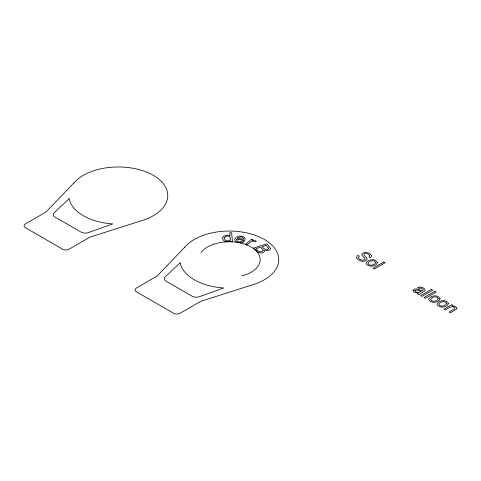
<?xml version="1.0" encoding="UTF-8"?>
<svg xmlns="http://www.w3.org/2000/svg" width="481" height="481" viewBox="0 0 481 481"><rect width="100%" height="100%" fill="white"/><g stroke="black" fill="none" stroke-linecap="round" stroke-linejoin="round"><path stroke-width="0.72" d="M200.98 252.405L203.156 250.126A30.886 17.833 0 0 1 251.148 247.006A30.886 17.833 0 0 1 245.743 274.711L241.799 275.968M456.95 308.026L456.385 309.253L450.384 312.8L449.068 312.037L454.467 308.874L454.948 307.834C452.122 304.75 447.931 308.549 445.376 309.908L444.059 309.145L451.845 304.653L453.03 305.339L451.924 305.976L454.846 306.271L456.95 308.026M369.721 255.658L368.927 256.974L370.394 257.702L371.56 256.421L371.621 255.694C370.015 252.459 364.291 250.998 361.862 254.034L362.007 255.273L364.802 258.267L365.133 259.187C363.474 261.369 359.463 259.854 358.453 257.666L359.355 256.12L357.894 255.411L357.034 256.096L356.475 257.684C358.177 261.249 364.532 262.836 367.111 259.451L366.823 258.02L364.117 255.219L363.864 254.142C365.62 252.663 368.711 253.812 369.721 255.658M236.694 239.676C236.79 242.274 240.843 242.376 242.406 241.005L244.192 241.444C240.53 245.328 229.629 240.446 237.65 236.502A4.672 2.7 0 0 1 240.572 236.123C242.857 235.955 246.5 237.824 244.721 240.5L236.832 239.183L236.694 239.676M222.661 237.734C222.162 241.739 228.108 242.953 230.646 240.759L230.724 241.558L232.455 241.504L231.601 232.744L229.75 232.804L230.056 235.949L229.461 235.612A3.662 2.116 0 0 0 226.936 235.173L223.611 236.201L222.661 237.734M413.065 290.344C413.233 292.682 416.534 293.049 418.38 293.212L417.682 293.915L419.059 294.715L424.819 290.831L425.306 290.079C424.248 287.385 420.256 286.472 417.682 287.494L418.801 288.341L420.61 288.053L422.312 288.654L423.364 289.784L422.252 290.849C419.57 289.911 415.295 287.205 413.065 290.344M270.502 248.25L270.442 248.887C269.33 250.805 266.612 250.878 264.742 250.168L264.851 250.938L263.901 252.2A4.449 2.567 0 0 1 260.949 252.97L257.708 252.17L253.493 248.07L266.799 243.831L270.502 248.25M243.368 238.618L243.26 239.334L237.355 238.348C238.684 236.544 242.448 236.405 243.368 238.618M224.633 237.488C223.503 240.807 228.944 242.208 230.345 239.52C231.511 236.177 225.986 234.716 224.633 237.488M377.465 262.722C375.889 266.696 369.378 267.346 366.54 264.291A4.624 2.67 0 0 1 366.3 262.572C368.59 259.055 375.901 258.291 377.465 262.722M440.055 298.857C438.48 302.832 431.962 303.481 429.13 300.427A4.624 2.67 0 0 1 428.89 298.707C431.18 295.19 438.492 294.426 440.055 298.857M448.4 303.673C446.831 307.654 440.313 308.303 437.476 305.243A4.624 2.67 0 0 1 437.241 303.529C439.526 300.006 446.843 299.248 448.4 303.673M415.007 290.518L414.911 290.921C416.239 292.923 419.414 292.797 421.218 291.444L417.147 289.977L415.007 290.518M375.685 262.596C374.567 265.241 368.957 266.534 367.941 263.293C369.077 260.654 374.669 259.355 375.685 262.596M438.275 298.731C437.157 301.377 431.541 302.669 430.531 299.429C431.661 296.789 437.259 295.49 438.275 298.731M446.627 303.553C445.502 306.199 439.893 307.485 438.882 304.245C440.013 301.605 445.61 300.306 446.627 303.553M263.191 250.547C261.213 253.331 257.275 250.938 256.036 248.587L260.612 247.126L262.879 249.573L263.191 250.547M268.626 248.497C266.751 250.992 263.372 248.665 262.181 246.627L266.203 245.346L268.626 248.497M73.743 183.135L46.158 211.941L25.409 223.918A4.648 2.682 0 0 0 25.403 227.705L62.566 249.164A4.648 2.682 0 0 0 69.132 249.158L89.875 237.181L139.767 221.254A49.465 28.559 0 0 0 153.283 175.331A49.465 28.559 0 0 0 73.743 183.135M184.746 247.222L157.161 276.028L136.418 288.005A4.648 2.682 0 0 0 136.406 291.793L173.569 313.251A4.648 2.682 0 0 0 180.135 313.245L200.884 301.268L250.769 285.341A49.465 28.559 0 0 0 264.285 239.418A49.465 28.559 0 0 0 184.746 247.222M69.156 198.725L54.131 212.752A6.019 3.475 0 0 0 54.9 216.985L81.133 232.131A6.019 3.475 0 0 0 88.468 232.582L112.77 223.905A49.465 28.559 0 0 1 69.156 198.725M180.159 262.812L165.133 276.84A6.019 3.475 0 0 0 165.903 281.072L192.135 296.218A6.019 3.475 0 0 0 199.471 296.669L223.773 287.993A49.465 28.559 0 0 1 180.159 262.812M251.665 239.165L245.292 244.348L246.819 244.973C248.803 243.56 252.086 239.358 254.816 241.931L256.343 241.33L254.557 240.241L252.068 240.512L253.036 239.724L251.665 239.165M383.838 261.971L373.094 268.176L374.41 268.933L385.161 262.728L383.838 261.971M431.409 289.43L420.659 295.635L421.981 296.398L432.726 290.193L431.409 289.43M434.74 291.36L423.995 297.559L425.312 298.322L436.063 292.117L434.74 291.36"/></g></svg>
